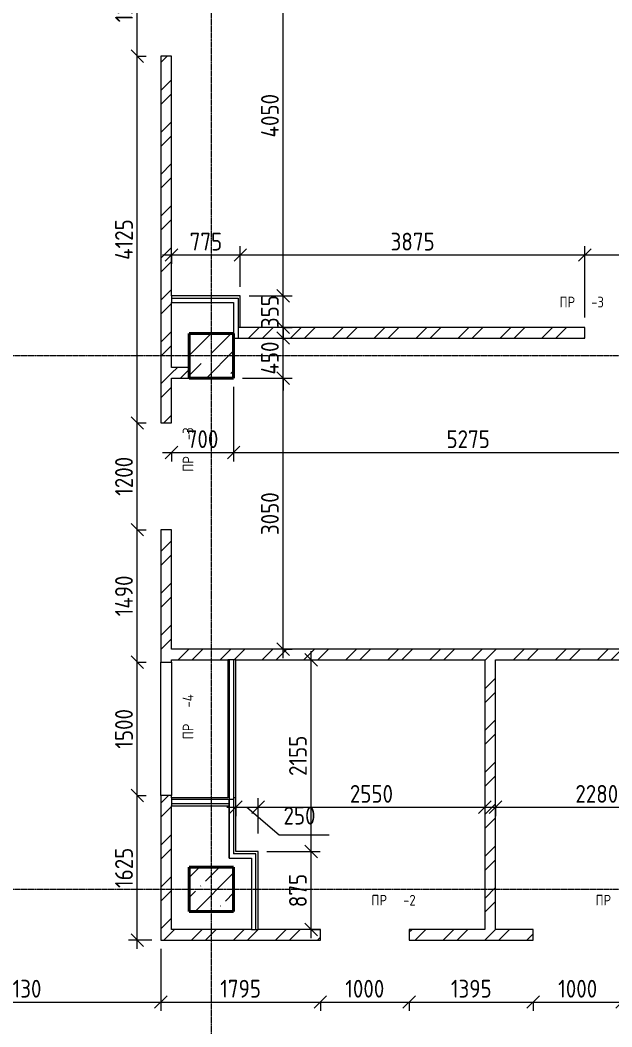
# Model space of a CAD drawing. Header units: millimetres. Extents: x -56773 to 323062, y -262288 to 76460.
# Drawn here: x -11352 to -4695, y 1859 to 13180 of the extents above; entities that cross this region are included whole.
import ezdxf

# ---------------------------------------------------------------- set-up
doc = ezdxf.new("R2010")
doc.units = ezdxf.units.MM
doc.linetypes.add('ADSK_Линия сетки', pattern=[25, 20, -2.5, 0, -2.5])
for name, color, linetype, lineweight in [('Марки', 7, 'Continuous', 20), ('Несущие колонны', 7, 'Continuous', 18), ('Оси', 7, 'Continuous', 9), ('Размеры', 7, 'Continuous', 9), ('Стены внутренние', 7, 'Continuous', 18), ('Стены штриховка', 7, 'Continuous', 9)]:
    doc.layers.add(name, color=color, linetype=linetype, lineweight=lineweight)
doc.styles.add('GOST Common_3', font='', dxfattribs={"width": 0.9, "height": 200})
doc.styles.add('GOST Common_9', font='', dxfattribs={"width": 0.9, "height": 120})
doc.styles.get('GOST Common_3').set_extended_font_data('GOST Common')
doc.styles.get('GOST Common_9').set_extended_font_data('GOST Common')
doc.dimstyles.new('ADSK_Основной_2_0', dxfattribs={"dimscale": 304.8, "dimtxt": 201.142999, "dimasz": 0.463911, "dimexe": 0.328084, "dimexo": 0.328084, "dimgap": 0.164042, "dimtad": 1, "dimdec": 3, "dimrnd": 0.001, "dimdsep": 46, "dimtxsty": 'GOST Common_3', "dimblk1": 'OBLIQUE', "dimblk2": 'OBLIQUE', "dimsah": 1, "dimcen": 0.09, "dimdle": 0.328084, "dimazin": 2, "dimtfac": 1, "dimtdec": 4, "dimtix": 1, "dimtmove": 0, "dimatfit": 3, "dimfxl": 1, "dimtvp": 1, "dimtolj": 1, "dimtzin": 0, "dimlwd": 20, "dimlwe": 20, "dimarcsym": 2})
doc.dimstyles.new('ADSK_Основной_2_0_1', dxfattribs={"dimscale": 304.8, "dimtxt": 201.142999, "dimasz": 0.463911, "dimexe": 0.328084, "dimexo": 0.328084, "dimgap": 0.164042, "dimtad": 1, "dimdec": 3, "dimrnd": 0.001, "dimdsep": 46, "dimtxsty": 'GOST Common_3', "dimblk1": 'OBLIQUE', "dimblk2": 'OBLIQUE', "dimsah": 1, "dimcen": 0.09, "dimdle": 0.328084, "dimazin": 2, "dimtfac": 1, "dimtdec": 4, "dimtix": 1, "dimtmove": 1, "dimatfit": 3, "dimfxl": 1, "dimtvp": 1, "dimtolj": 1, "dimtzin": 0, "dimlwd": 20, "dimlwe": 20, "dimarcsym": 2})
pattern_1 = [(45, (0, 0), (-235.7317, 235.7317), []), (45, (157.15, 0), (-235.7317, 235.7317), [])]

# ---------------------------------------------------------------- blocks, each defined once
blk = doc.blocks.new('ADSK_КолоннаЖБ_Прямоугольная - 500x500 мм-V2-Кладочный план подвала')
at = {"layer": 'Несущие колонны', "lineweight": 9}
h = blk.add_hatch(dxfattribs=at)
h.set_pattern_fill('FP_8', color=256, style=0, pattern_type=2)
h.set_pattern_definition([(315, (-3404.97, -9200), (224.506, 224.506), []), (315, (-3404.97, -9424.5), (224.506, 224.506), [396.875, -79.375, 3.353, -76.022])])
h.paths.add_polyline_path([(-250, -250), (250, -250), (250, 250), (-250, 250)])
at = {"layer": 'Несущие колонны', "lineweight": 40}
for p, q in [((-250, -250), (-250, 250)), ((-250, 250), (250, 250)), ((250, 250), (-250, 250)), ((-250, 250), (-250, -250)), ((250, 250), (250, -250)), ((250, -250), (250, 250)), ((250, -250), (-250, -250)), ((-250, -250), (250, -250))]:
    blk.add_line(p, q, dxfattribs=at)
blk = doc.blocks.new('ADSK_КолоннаЖБ_Прямоугольная - 500x500 мм-1807509-Кладочный план подвала')
at = {"layer": 'Несущие колонны', "lineweight": 40}
for p, q in [((-250, 250), (250, 250)), ((-250, -250), (-250, 250)), ((250, 250), (250, -250)), ((250, -250), (-250, -250))]:
    blk.add_line(p, q, dxfattribs=at)
blk = doc.blocks.new('_Oblique')
at = {"color": 0, "linetype": 'ByBlock', "lineweight": -2}
blk.add_line((-0.5, -0.5), (0.5, 0.5), dxfattribs=at)
blk = doc.blocks.new('DIMBLOCK151-Кладочный план подвала')
at = {"layer": 'Defpoints', "color": 0, "transparency": 16777216}
for p in [(-12900, 2930), (-9770, 2835), (-9770, 2138)]:
    blk.add_point(p, dxfattribs=at)
at = {"layer": 'Размеры', "color": 0, "lineweight": 20, "transparency": 16777216}
for p, q in [((-12900, 2830), (-12900, 2038)), ((-9770, 2735), (-9770, 2038)), ((-13000, 2138), (-9670, 2138))]:
    blk.add_line(p, q, dxfattribs=at)
at = {"layer": 'Размеры', "color": 0, "lineweight": 20, "transparency": 16777216, "xscale": 141.4, "yscale": 141.4, "zscale": 141.4, "rotation": 180}
blk.add_blockref('_Oblique', (-12900, 2138), dxfattribs=at)
at = {"layer": 'Размеры', "color": 0, "lineweight": 20, "transparency": 16777216, "xscale": 141.4, "yscale": 141.4, "zscale": 141.4}
blk.add_blockref('_Oblique', (-9770, 2138), dxfattribs=at)
at = {"layer": 'Размеры', "color": 0, "lineweight": 9, "transparency": 16777216, "insert": (-11335, 2288), "char_height": 200, "width": 560.47, "attachment_point": 5, "style": 'GOST Common_3'}
blk.add_mtext('\\A1;3130', dxfattribs=at)
blk = doc.blocks.new('DIMBLOCK152-Кладочный план подвала')
at = {"layer": 'Defpoints', "color": 0, "transparency": 16777216}
for p in [(-9770, 2835), (-7975, 2238), (-7975, 2138)]:
    blk.add_point(p, dxfattribs=at)
at = {"layer": 'Размеры', "color": 0, "lineweight": 20, "transparency": 16777216}
for p, q in [((-9770, 2735), (-9770, 2038)), ((-9870, 2138), (-7875, 2138)), ((-7975, 2138), (-7975, 2038))]:
    blk.add_line(p, q, dxfattribs=at)
at = {"layer": 'Размеры', "color": 0, "lineweight": 20, "transparency": 16777216, "xscale": 141.4, "yscale": 141.4, "zscale": 141.4, "rotation": 180}
blk.add_blockref('_Oblique', (-9770, 2138), dxfattribs=at)
at = {"layer": 'Размеры', "color": 0, "lineweight": 20, "transparency": 16777216, "xscale": 141.4, "yscale": 141.4, "zscale": 141.4}
blk.add_blockref('_Oblique', (-7975, 2138), dxfattribs=at)
at = {"layer": 'Размеры', "color": 0, "lineweight": 9, "transparency": 16777216, "insert": (-8872, 2288), "char_height": 200, "width": 560.47, "attachment_point": 5, "style": 'GOST Common_3'}
blk.add_mtext('\\A1;1795', dxfattribs=at)
blk = doc.blocks.new('DIMBLOCK153-Кладочный план подвала')
at = {"layer": 'Defpoints', "color": 0, "transparency": 16777216}
for p in [(-7975, 2238), (-6975, 2238), (-6975, 2138)]:
    blk.add_point(p, dxfattribs=at)
at = {"layer": 'Размеры', "color": 0, "lineweight": 20, "transparency": 16777216}
for p, q in [((-8075, 2138), (-6875, 2138)), ((-7975, 2138), (-7975, 2038)), ((-6975, 2138), (-6975, 2038))]:
    blk.add_line(p, q, dxfattribs=at)
at = {"layer": 'Размеры', "color": 0, "lineweight": 20, "transparency": 16777216, "xscale": 141.4, "yscale": 141.4, "zscale": 141.4, "rotation": 180}
blk.add_blockref('_Oblique', (-7975, 2138), dxfattribs=at)
at = {"layer": 'Размеры', "color": 0, "lineweight": 20, "transparency": 16777216, "xscale": 141.4, "yscale": 141.4, "zscale": 141.4}
blk.add_blockref('_Oblique', (-6975, 2138), dxfattribs=at)
at = {"layer": 'Размеры', "color": 0, "lineweight": 9, "transparency": 16777216, "insert": (-7475, 2288), "char_height": 200, "width": 560.47, "attachment_point": 5, "style": 'GOST Common_3'}
blk.add_mtext('\\A1;1000', dxfattribs=at)
blk = doc.blocks.new('DIMBLOCK154-Кладочный план подвала')
at = {"layer": 'Defpoints', "color": 0, "transparency": 16777216}
for p in [(-6975, 2238), (-5580, 2238), (-5580, 2138)]:
    blk.add_point(p, dxfattribs=at)
at = {"layer": 'Размеры', "color": 0, "lineweight": 20, "transparency": 16777216}
for p, q in [((-7075, 2138), (-5480, 2138)), ((-6975, 2138), (-6975, 2038)), ((-5580, 2138), (-5580, 2038))]:
    blk.add_line(p, q, dxfattribs=at)
at = {"layer": 'Размеры', "color": 0, "lineweight": 20, "transparency": 16777216, "xscale": 141.4, "yscale": 141.4, "zscale": 141.4, "rotation": 180}
blk.add_blockref('_Oblique', (-6975, 2138), dxfattribs=at)
at = {"layer": 'Размеры', "color": 0, "lineweight": 20, "transparency": 16777216, "xscale": 141.4, "yscale": 141.4, "zscale": 141.4}
blk.add_blockref('_Oblique', (-5580, 2138), dxfattribs=at)
at = {"layer": 'Размеры', "color": 0, "lineweight": 9, "transparency": 16777216, "insert": (-6277, 2288), "char_height": 200, "width": 560.47, "attachment_point": 5, "style": 'GOST Common_3'}
blk.add_mtext('\\A1;1395', dxfattribs=at)
blk = doc.blocks.new('DIMBLOCK155-Кладочный план подвала')
at = {"layer": 'Defpoints', "color": 0, "transparency": 16777216}
for p in [(-5580, 2238), (-4580, 2238), (-4580, 2138)]:
    blk.add_point(p, dxfattribs=at)
at = {"layer": 'Размеры', "color": 0, "lineweight": 20, "transparency": 16777216}
for p, q in [((-5680, 2138), (-4480, 2138)), ((-5580, 2138), (-5580, 2038)), ((-4580, 2138), (-4580, 2038))]:
    blk.add_line(p, q, dxfattribs=at)
at = {"layer": 'Размеры', "color": 0, "lineweight": 20, "transparency": 16777216, "xscale": 141.4, "yscale": 141.4, "zscale": 141.4, "rotation": 180}
blk.add_blockref('_Oblique', (-5580, 2138), dxfattribs=at)
at = {"layer": 'Размеры', "color": 0, "lineweight": 20, "transparency": 16777216, "xscale": 141.4, "yscale": 141.4, "zscale": 141.4}
blk.add_blockref('_Oblique', (-4580, 2138), dxfattribs=at)
at = {"layer": 'Размеры', "color": 0, "lineweight": 9, "transparency": 16777216, "insert": (-5080, 2288), "char_height": 200, "width": 560.47, "attachment_point": 5, "style": 'GOST Common_3'}
blk.add_mtext('\\A1;1000', dxfattribs=at)
blk = doc.blocks.new('DIMBLOCK209-Кладочный план подвала')
at = {"layer": 'Defpoints', "color": 0, "transparency": 16777216}
for p in [(-10134, 4460), (-10034, 4460), (-9770, 2835)]:
    blk.add_point(p, dxfattribs=at)
at = {"layer": 'Размеры', "color": 0, "lineweight": 20, "transparency": 16777216}
for p, q in [((-10034, 2735), (-10034, 4560)), ((-10034, 4460), (-9934, 4460)), ((-9870, 2835), (-10134, 2835))]:
    blk.add_line(p, q, dxfattribs=at)
at = {"layer": 'Размеры', "color": 0, "lineweight": 20, "transparency": 16777216, "xscale": 141.4, "yscale": 141.4, "zscale": 141.4}
for p, rotation in [((-10034, 4460), 90), ((-10034, 2835), 270)]:
    blk.add_blockref('_Oblique', p, dxfattribs=dict(at, rotation=rotation))
at = {"layer": 'Размеры', "color": 0, "lineweight": 9, "transparency": 16777216, "insert": (-10184, 3647), "char_height": 200, "width": 560.47, "attachment_point": 5, "rotation": 90, "style": 'GOST Common_3'}
blk.add_mtext('\\A1;1625', dxfattribs=at)
blk = doc.blocks.new('DIMBLOCK210-Кладочный план подвала')
at = {"layer": 'Defpoints', "color": 0, "transparency": 16777216}
for p in [(-10134, 5960), (-10034, 5960), (-10134, 4460)]:
    blk.add_point(p, dxfattribs=at)
at = {"layer": 'Размеры', "color": 0, "lineweight": 20, "transparency": 16777216}
for p, q in [((-10034, 4360), (-10034, 6060)), ((-10034, 5960), (-9934, 5960)), ((-10034, 4460), (-9934, 4460))]:
    blk.add_line(p, q, dxfattribs=at)
at = {"layer": 'Размеры', "color": 0, "lineweight": 20, "transparency": 16777216, "xscale": 141.4, "yscale": 141.4, "zscale": 141.4}
for p, rotation in [((-10034, 5960), 90), ((-10034, 4460), 270)]:
    blk.add_blockref('_Oblique', p, dxfattribs=dict(at, rotation=rotation))
at = {"layer": 'Размеры', "color": 0, "lineweight": 9, "transparency": 16777216, "insert": (-10184, 5210), "char_height": 200, "width": 560.47, "attachment_point": 5, "rotation": 90, "style": 'GOST Common_3'}
blk.add_mtext('\\A1;1500', dxfattribs=at)
blk = doc.blocks.new('DIMBLOCK211-Кладочный план подвала')
at = {"layer": 'Defpoints', "color": 0, "transparency": 16777216}
for p in [(-10134, 7450), (-10034, 7450), (-10134, 5960)]:
    blk.add_point(p, dxfattribs=at)
at = {"layer": 'Размеры', "color": 0, "lineweight": 20, "transparency": 16777216}
for p, q in [((-10034, 5860), (-10034, 7550)), ((-10034, 7450), (-9934, 7450)), ((-10034, 5960), (-9934, 5960))]:
    blk.add_line(p, q, dxfattribs=at)
at = {"layer": 'Размеры', "color": 0, "lineweight": 20, "transparency": 16777216, "xscale": 141.4, "yscale": 141.4, "zscale": 141.4}
for p, rotation in [((-10034, 7450), 90), ((-10034, 5960), 270)]:
    blk.add_blockref('_Oblique', p, dxfattribs=dict(at, rotation=rotation))
at = {"layer": 'Размеры', "color": 0, "lineweight": 9, "transparency": 16777216, "insert": (-10184, 6705), "char_height": 200, "width": 580.93, "attachment_point": 5, "rotation": 90, "style": 'GOST Common_3'}
blk.add_mtext('\\A1;1490', dxfattribs=at)
blk = doc.blocks.new('DIMBLOCK212-Кладочный план подвала')
at = {"layer": 'Defpoints', "color": 0, "transparency": 16777216}
for p in [(-10134, 8650), (-10034, 8650), (-10134, 7450)]:
    blk.add_point(p, dxfattribs=at)
at = {"layer": 'Размеры', "color": 0, "lineweight": 20, "transparency": 16777216}
for p, q in [((-10034, 7350), (-10034, 8750)), ((-10034, 8650), (-9934, 8650)), ((-10034, 7450), (-9934, 7450))]:
    blk.add_line(p, q, dxfattribs=at)
at = {"layer": 'Размеры', "color": 0, "lineweight": 20, "transparency": 16777216, "xscale": 141.4, "yscale": 141.4, "zscale": 141.4}
for p, rotation in [((-10034, 8650), 90), ((-10034, 7450), 270)]:
    blk.add_blockref('_Oblique', p, dxfattribs=dict(at, rotation=rotation))
at = {"layer": 'Размеры', "color": 0, "lineweight": 9, "transparency": 16777216, "insert": (-10184, 8050), "char_height": 200, "width": 560.47, "attachment_point": 5, "rotation": 90, "style": 'GOST Common_3'}
blk.add_mtext('\\A1;1200', dxfattribs=at)
blk = doc.blocks.new('DIMBLOCK213-Кладочный план подвала')
at = {"layer": 'Defpoints', "color": 0, "transparency": 16777216}
for p in [(-10134, 12775), (-10034, 12775), (-10134, 8650)]:
    blk.add_point(p, dxfattribs=at)
at = {"layer": 'Размеры', "color": 0, "lineweight": 20, "transparency": 16777216}
for p, q in [((-10034, 8550), (-10034, 12875)), ((-10034, 12775), (-9934, 12775)), ((-10034, 8650), (-9934, 8650))]:
    blk.add_line(p, q, dxfattribs=at)
at = {"layer": 'Размеры', "color": 0, "lineweight": 20, "transparency": 16777216, "xscale": 141.4, "yscale": 141.4, "zscale": 141.4}
for p, rotation in [((-10034, 12775), 90), ((-10034, 8650), 270)]:
    blk.add_blockref('_Oblique', p, dxfattribs=dict(at, rotation=rotation))
at = {"layer": 'Размеры', "color": 0, "lineweight": 9, "transparency": 16777216, "insert": (-10184, 10712), "char_height": 200, "width": 580.93, "attachment_point": 5, "rotation": 90, "style": 'GOST Common_3'}
blk.add_mtext('\\A1;4125', dxfattribs=at)
blk = doc.blocks.new('DIMBLOCK214-Кладочный план подвала')
at = {"layer": 'Defpoints', "color": 0, "transparency": 16777216}
for p in [(-10134, 13975), (-10034, 13975), (-10134, 12775)]:
    blk.add_point(p, dxfattribs=at)
at = {"layer": 'Размеры', "color": 0, "lineweight": 20, "transparency": 16777216}
for p, q in [((-10034, 12675), (-10034, 14075)), ((-10034, 13975), (-9934, 13975)), ((-10034, 12775), (-9934, 12775))]:
    blk.add_line(p, q, dxfattribs=at)
at = {"layer": 'Размеры', "color": 0, "lineweight": 20, "transparency": 16777216, "xscale": 141.4, "yscale": 141.4, "zscale": 141.4}
for p, rotation in [((-10034, 13975), 90), ((-10034, 12775), 270)]:
    blk.add_blockref('_Oblique', p, dxfattribs=dict(at, rotation=rotation))
at = {"layer": 'Размеры', "color": 0, "lineweight": 9, "transparency": 16777216, "insert": (-10184, 13375), "char_height": 200, "width": 560.47, "attachment_point": 5, "rotation": 90, "style": 'GOST Common_3'}
blk.add_mtext('\\A1;1200', dxfattribs=at)
blk = doc.blocks.new('DIMBLOCK218-Кладочный план подвала')
at = {"layer": 'Defpoints', "color": 0, "transparency": 16777216}
for p in [(-8875, 10080), (-8392, 10080), (-8492, 9725)]:
    blk.add_point(p, dxfattribs=at)
at = {"layer": 'Размеры', "color": 0, "lineweight": 20, "transparency": 16777216}
for p, q in [((-8392, 10080), (-8392, 10221)), ((-8775, 10080), (-8292, 10080)), ((-8392, 9725), (-8392, 10080)), ((-8392, 9725), (-8292, 9725)), ((-8392, 9725), (-8392, 9584))]:
    blk.add_line(p, q, dxfattribs=at)
at = {"layer": 'Размеры', "color": 0, "lineweight": 20, "transparency": 16777216, "xscale": 141.4, "yscale": 141.4, "zscale": 141.4}
for p, rotation in [((-8392, 10080), 270), ((-8392, 9725), 90)]:
    blk.add_blockref('_Oblique', p, dxfattribs=dict(at, rotation=rotation))
at = {"layer": 'Размеры', "color": 0, "lineweight": 9, "transparency": 16777216, "insert": (-8542, 9902), "char_height": 200, "width": 454.11, "attachment_point": 5, "rotation": 90, "style": 'GOST Common_3'}
blk.add_mtext('\\A1;355', dxfattribs=at)
blk = doc.blocks.new('DIMBLOCK219-Кладочный план подвала')
at = {"layer": 'Defpoints', "color": 0, "transparency": 16777216}
for p in [(-8615, 14130), (-8392, 14130), (-8875, 10080)]:
    blk.add_point(p, dxfattribs=at)
at = {"layer": 'Размеры', "color": 0, "lineweight": 20, "transparency": 16777216}
for p, q in [((-8392, 9980), (-8392, 14230)), ((-8515, 14130), (-8292, 14130)), ((-8775, 10080), (-8292, 10080))]:
    blk.add_line(p, q, dxfattribs=at)
at = {"layer": 'Размеры', "color": 0, "lineweight": 20, "transparency": 16777216, "xscale": 141.4, "yscale": 141.4, "zscale": 141.4}
for p, rotation in [((-8392, 14130), 90), ((-8392, 10080), 270)]:
    blk.add_blockref('_Oblique', p, dxfattribs=dict(at, rotation=rotation))
at = {"layer": 'Размеры', "color": 0, "lineweight": 9, "transparency": 16777216, "insert": (-8542, 12105), "char_height": 200, "width": 625.93, "attachment_point": 5, "rotation": 90, "style": 'GOST Common_3'}
blk.add_mtext('\\A1;4050', dxfattribs=at)
blk = doc.blocks.new('DIMBLOCK222-Кладочный план подвала')
at = {"layer": 'Defpoints', "color": 0, "transparency": 16777216}
for p in [(-9650, 10639), (-8875, 10539), (-8875, 10080)]:
    blk.add_point(p, dxfattribs=at)
at = {"layer": 'Размеры', "color": 0, "lineweight": 20, "transparency": 16777216}
for p, q in [((-9750, 10539), (-8775, 10539)), ((-9650, 10539), (-9650, 10439)), ((-8875, 10180), (-8875, 10639))]:
    blk.add_line(p, q, dxfattribs=at)
at = {"layer": 'Размеры', "color": 0, "lineweight": 20, "transparency": 16777216, "xscale": 141.4, "yscale": 141.4, "zscale": 141.4, "rotation": 180}
blk.add_blockref('_Oblique', (-9650, 10539), dxfattribs=at)
at = {"layer": 'Размеры', "color": 0, "lineweight": 20, "transparency": 16777216, "xscale": 141.4, "yscale": 141.4, "zscale": 141.4}
blk.add_blockref('_Oblique', (-8875, 10539), dxfattribs=at)
at = {"layer": 'Размеры', "color": 0, "lineweight": 9, "transparency": 16777216, "insert": (-9262, 10689), "char_height": 200, "width": 454.11, "attachment_point": 5, "style": 'GOST Common_3'}
blk.add_mtext('\\A1;775', dxfattribs=at)
blk = doc.blocks.new('DIMBLOCK223-Кладочный план подвала')
at = {"layer": 'Defpoints', "color": 0, "transparency": 16777216}
for p in [(-5000, 10539), (-8875, 10080), (-5000, 9735)]:
    blk.add_point(p, dxfattribs=at)
at = {"layer": 'Размеры', "color": 0, "lineweight": 20, "transparency": 16777216}
for p, q in [((-8975, 10539), (-4900, 10539)), ((-8875, 10180), (-8875, 10639)), ((-5000, 9835), (-5000, 10639))]:
    blk.add_line(p, q, dxfattribs=at)
at = {"layer": 'Размеры', "color": 0, "lineweight": 20, "transparency": 16777216, "xscale": 141.4, "yscale": 141.4, "zscale": 141.4, "rotation": 180}
blk.add_blockref('_Oblique', (-8875, 10539), dxfattribs=at)
at = {"layer": 'Размеры', "color": 0, "lineweight": 20, "transparency": 16777216, "xscale": 141.4, "yscale": 141.4, "zscale": 141.4}
blk.add_blockref('_Oblique', (-5000, 10539), dxfattribs=at)
at = {"layer": 'Размеры', "color": 0, "lineweight": 9, "transparency": 16777216, "insert": (-6937, 10689), "char_height": 200, "width": 605.47, "attachment_point": 5, "style": 'GOST Common_3'}
blk.add_mtext('\\A1;3875', dxfattribs=at)
blk = doc.blocks.new('DIMBLOCK224-Кладочный план подвала')
at = {"layer": 'Defpoints', "color": 0, "transparency": 16777216}
for p in [(-3800, 10539), (-5000, 9735), (-3800, 9735)]:
    blk.add_point(p, dxfattribs=at)
at = {"layer": 'Размеры', "color": 0, "lineweight": 20, "transparency": 16777216}
for p, q in [((-5100, 10539), (-3700, 10539)), ((-5000, 9835), (-5000, 10639)), ((-3800, 9835), (-3800, 10639))]:
    blk.add_line(p, q, dxfattribs=at)
at = {"layer": 'Размеры', "color": 0, "lineweight": 20, "transparency": 16777216, "xscale": 141.4, "yscale": 141.4, "zscale": 141.4, "rotation": 180}
blk.add_blockref('_Oblique', (-5000, 10539), dxfattribs=at)
at = {"layer": 'Размеры', "color": 0, "lineweight": 20, "transparency": 16777216, "xscale": 141.4, "yscale": 141.4, "zscale": 141.4}
blk.add_blockref('_Oblique', (-3800, 10539), dxfattribs=at)
at = {"layer": 'Размеры', "color": 0, "lineweight": 9, "transparency": 16777216, "insert": (-4400, 10689), "char_height": 200, "width": 560.47, "attachment_point": 5, "style": 'GOST Common_3'}
blk.add_mtext('\\A1;1200', dxfattribs=at)
blk = doc.blocks.new('DIMBLOCK227-Кладочный план подвала')
at = {"layer": 'Defpoints', "color": 0, "transparency": 16777216}
for p in [(-8950, 9155), (-8392, 9155), (-8492, 6105)]:
    blk.add_point(p, dxfattribs=at)
at = {"layer": 'Размеры', "color": 0, "lineweight": 20, "transparency": 16777216}
for p, q in [((-8392, 6005), (-8392, 9255)), ((-8850, 9155), (-8292, 9155)), ((-8392, 6105), (-8292, 6105))]:
    blk.add_line(p, q, dxfattribs=at)
at = {"layer": 'Размеры', "color": 0, "lineweight": 20, "transparency": 16777216, "xscale": 141.4, "yscale": 141.4, "zscale": 141.4}
for p, rotation in [((-8392, 9155), 90), ((-8392, 6105), 270)]:
    blk.add_blockref('_Oblique', p, dxfattribs=dict(at, rotation=rotation))
at = {"layer": 'Размеры', "color": 0, "lineweight": 9, "transparency": 16777216, "insert": (-8542, 7630), "char_height": 200, "width": 605.47, "attachment_point": 5, "rotation": 90, "style": 'GOST Common_3'}
blk.add_mtext('\\A1;3050', dxfattribs=at)
blk = doc.blocks.new('DIMBLOCK228-Кладочный план подвала')
at = {"layer": 'Defpoints', "color": 0, "transparency": 16777216}
for p in [(-8492, 9605), (-8392, 9605), (-8950, 9155)]:
    blk.add_point(p, dxfattribs=at)
at = {"layer": 'Размеры', "color": 0, "lineweight": 20, "transparency": 16777216}
for p, q in [((-8392, 9605), (-8392, 9746)), ((-8392, 9605), (-8292, 9605)), ((-8392, 9155), (-8392, 9605)), ((-8850, 9155), (-8292, 9155)), ((-8392, 9155), (-8392, 9014))]:
    blk.add_line(p, q, dxfattribs=at)
at = {"layer": 'Размеры', "color": 0, "lineweight": 20, "transparency": 16777216, "xscale": 141.4, "yscale": 141.4, "zscale": 141.4}
for p, rotation in [((-8392, 9605), 270), ((-8392, 9155), 90)]:
    blk.add_blockref('_Oblique', p, dxfattribs=dict(at, rotation=rotation))
at = {"layer": 'Размеры', "color": 0, "lineweight": 9, "transparency": 16777216, "insert": (-8542, 9380), "char_height": 200, "width": 474.56, "attachment_point": 5, "rotation": 90, "style": 'GOST Common_3'}
blk.add_mtext('\\A1;450', dxfattribs=at)
blk = doc.blocks.new('DIMBLOCK229-Кладочный план подвала')
at = {"layer": 'Defpoints', "color": 0, "transparency": 16777216}
for p in [(-8950, 9155), (-9650, 8418), (-8950, 8318)]:
    blk.add_point(p, dxfattribs=at)
at = {"layer": 'Размеры', "color": 0, "lineweight": 20, "transparency": 16777216}
for p, q in [((-8950, 9055), (-8950, 8218)), ((-9750, 8318), (-8850, 8318)), ((-9650, 8318), (-9650, 8218))]:
    blk.add_line(p, q, dxfattribs=at)
at = {"layer": 'Размеры', "color": 0, "lineweight": 20, "transparency": 16777216, "xscale": 141.4, "yscale": 141.4, "zscale": 141.4, "rotation": 180}
blk.add_blockref('_Oblique', (-9650, 8318), dxfattribs=at)
at = {"layer": 'Размеры', "color": 0, "lineweight": 20, "transparency": 16777216, "xscale": 141.4, "yscale": 141.4, "zscale": 141.4}
blk.add_blockref('_Oblique', (-8950, 8318), dxfattribs=at)
at = {"layer": 'Размеры', "color": 0, "lineweight": 9, "transparency": 16777216, "insert": (-9300, 8468), "char_height": 200, "width": 454.11, "attachment_point": 5, "style": 'GOST Common_3'}
blk.add_mtext('\\A1;700', dxfattribs=at)
blk = doc.blocks.new('DIMBLOCK230-Кладочный план подвала')
at = {"layer": 'Defpoints', "color": 0, "transparency": 16777216}
for p in [(-8950, 9155), (-3675, 8730), (-3675, 8318)]:
    blk.add_point(p, dxfattribs=at)
at = {"layer": 'Размеры', "color": 0, "lineweight": 20, "transparency": 16777216}
for p, q in [((-8950, 9055), (-8950, 8218)), ((-3675, 8630), (-3675, 8218)), ((-9050, 8318), (-3575, 8318))]:
    blk.add_line(p, q, dxfattribs=at)
at = {"layer": 'Размеры', "color": 0, "lineweight": 20, "transparency": 16777216, "xscale": 141.4, "yscale": 141.4, "zscale": 141.4, "rotation": 180}
blk.add_blockref('_Oblique', (-8950, 8318), dxfattribs=at)
at = {"layer": 'Размеры', "color": 0, "lineweight": 20, "transparency": 16777216, "xscale": 141.4, "yscale": 141.4, "zscale": 141.4}
blk.add_blockref('_Oblique', (-3675, 8318), dxfattribs=at)
at = {"layer": 'Размеры', "color": 0, "lineweight": 9, "transparency": 16777216, "insert": (-6312, 8468), "char_height": 200, "width": 605.47, "attachment_point": 5, "style": 'GOST Common_3'}
blk.add_mtext('\\A1;5275', dxfattribs=at)
blk = doc.blocks.new('DIMBLOCK235-Кладочный план подвала')
at = {"layer": 'Defpoints', "color": 0, "transparency": 16777216}
for p in [(-8675, 3830), (-8077, 3830), (-8177, 2955)]:
    blk.add_point(p, dxfattribs=at)
at = {"layer": 'Размеры', "color": 0, "lineweight": 20, "transparency": 16777216}
for p, q in [((-8077, 2855), (-8077, 3930)), ((-8575, 3830), (-7977, 3830)), ((-8077, 2955), (-7977, 2955))]:
    blk.add_line(p, q, dxfattribs=at)
at = {"layer": 'Размеры', "color": 0, "lineweight": 20, "transparency": 16777216, "xscale": 141.4, "yscale": 141.4, "zscale": 141.4}
for p, rotation in [((-8077, 3830), 90), ((-8077, 2955), 270)]:
    blk.add_blockref('_Oblique', p, dxfattribs=dict(at, rotation=rotation))
at = {"layer": 'Размеры', "color": 0, "lineweight": 9, "transparency": 16777216, "insert": (-8227, 3392), "char_height": 200, "width": 454.11, "attachment_point": 5, "rotation": 90, "style": 'GOST Common_3'}
blk.add_mtext('\\A1;875', dxfattribs=at)
blk = doc.blocks.new('DIMBLOCK236-Кладочный план подвала')
at = {"layer": 'Defpoints', "color": 0, "transparency": 16777216}
for p in [(-8177, 5985), (-8077, 5985), (-8675, 3830)]:
    blk.add_point(p, dxfattribs=at)
at = {"layer": 'Размеры', "color": 0, "lineweight": 20, "transparency": 16777216}
for p, q in [((-8077, 3730), (-8077, 6085)), ((-8077, 5985), (-7977, 5985)), ((-8575, 3830), (-7977, 3830))]:
    blk.add_line(p, q, dxfattribs=at)
at = {"layer": 'Размеры', "color": 0, "lineweight": 20, "transparency": 16777216, "xscale": 141.4, "yscale": 141.4, "zscale": 141.4}
for p, rotation in [((-8077, 5985), 90), ((-8077, 3830), 270)]:
    blk.add_blockref('_Oblique', p, dxfattribs=dict(at, rotation=rotation))
at = {"layer": 'Размеры', "color": 0, "lineweight": 9, "transparency": 16777216, "insert": (-8227, 4907), "char_height": 200, "width": 560.47, "attachment_point": 5, "rotation": 90, "style": 'GOST Common_3'}
blk.add_mtext('\\A1;2155', dxfattribs=at)
blk = doc.blocks.new('DIMBLOCK239-Кладочный план подвала')
at = {"layer": 'Defpoints', "color": 0, "transparency": 16777216}
for p in [(-6005, 4429), (-3725, 4329), (-3725, 3830)]:
    blk.add_point(p, dxfattribs=at)
at = {"layer": 'Размеры', "color": 0, "lineweight": 20, "transparency": 16777216}
for p, q in [((-3725, 3930), (-3725, 4429)), ((-6105, 4329), (-3625, 4329)), ((-6005, 4329), (-6005, 4229))]:
    blk.add_line(p, q, dxfattribs=at)
at = {"layer": 'Размеры', "color": 0, "lineweight": 20, "transparency": 16777216, "xscale": 141.4, "yscale": 141.4, "zscale": 141.4, "rotation": 180}
blk.add_blockref('_Oblique', (-6005, 4329), dxfattribs=at)
at = {"layer": 'Размеры', "color": 0, "lineweight": 20, "transparency": 16777216, "xscale": 141.4, "yscale": 141.4, "zscale": 141.4}
blk.add_blockref('_Oblique', (-3725, 4329), dxfattribs=at)
at = {"layer": 'Размеры', "color": 0, "lineweight": 9, "transparency": 16777216, "insert": (-4865, 4479), "char_height": 200, "width": 605.47, "attachment_point": 5, "style": 'GOST Common_3'}
blk.add_mtext('\\A1;2280', dxfattribs=at)
blk = doc.blocks.new('DIMBLOCK242-Кладочный план подвала')
at = {"layer": 'Defpoints', "color": 0, "transparency": 16777216}
for p in [(-8925, 4435), (-8675, 4329), (-8675, 3932)]:
    blk.add_point(p, dxfattribs=at)
at = {"layer": 'Размеры', "color": 0, "lineweight": 20, "transparency": 16777216}
for p, q in [((-8675, 4032), (-8675, 4429)), ((-9025, 4329), (-8575, 4329)), ((-8925, 4335), (-8925, 4229)), ((-8800, 4329), (-8439, 4018)), ((-8439, 4018), (-7876, 4018))]:
    blk.add_line(p, q, dxfattribs=at)
at = {"layer": 'Размеры', "color": 0, "lineweight": 20, "transparency": 16777216, "xscale": 141.4, "yscale": 141.4, "zscale": 141.4, "rotation": 180}
blk.add_blockref('_Oblique', (-8925, 4329), dxfattribs=at)
at = {"layer": 'Размеры', "color": 0, "lineweight": 20, "transparency": 16777216, "xscale": 141.4, "yscale": 141.4, "zscale": 141.4}
blk.add_blockref('_Oblique', (-8675, 4329), dxfattribs=at)
at = {"layer": 'Размеры', "color": 0, "lineweight": 9, "transparency": 16777216, "insert": (-8389, 4334), "char_height": 200, "width": 454.11, "attachment_point": 1, "line_spacing_factor": 1.022761, "style": 'GOST Common_3'}
blk.add_mtext('\\A1;250', dxfattribs=at)
blk = doc.blocks.new('DIMBLOCK243-Кладочный план подвала')
at = {"layer": 'Defpoints', "color": 0, "transparency": 16777216}
for p in [(-6125, 4429), (-6125, 4329), (-8675, 3932)]:
    blk.add_point(p, dxfattribs=at)
at = {"layer": 'Размеры', "color": 0, "lineweight": 20, "transparency": 16777216}
for p, q in [((-8675, 4032), (-8675, 4429)), ((-8775, 4329), (-6025, 4329)), ((-6125, 4329), (-6125, 4229))]:
    blk.add_line(p, q, dxfattribs=at)
at = {"layer": 'Размеры', "color": 0, "lineweight": 20, "transparency": 16777216, "xscale": 141.4, "yscale": 141.4, "zscale": 141.4, "rotation": 180}
blk.add_blockref('_Oblique', (-8675, 4329), dxfattribs=at)
at = {"layer": 'Размеры', "color": 0, "lineweight": 20, "transparency": 16777216, "xscale": 141.4, "yscale": 141.4, "zscale": 141.4}
blk.add_blockref('_Oblique', (-6125, 4329), dxfattribs=at)
at = {"layer": 'Размеры', "color": 0, "lineweight": 9, "transparency": 16777216, "insert": (-7400, 4479), "char_height": 200, "width": 605.47, "attachment_point": 5, "style": 'GOST Common_3'}
blk.add_mtext('\\A1;2550', dxfattribs=at)

msp = doc.modelspace()

# ---------------------------------------------------------------- hatches: boundary and pattern name
at = {"layer": 'Несущие колонны', "lineweight": 9}
h = msp.add_hatch(dxfattribs=at)
h.set_pattern_fill('FP_3', color=256, style=0, pattern_type=2)
h.set_pattern_definition([(45, (0, 0), (-224.5064, 224.5064), []), (45, (224.5, 0), (-224.5064, 224.5064), [396.875, -79.375, 3.353, -76.022])])
h.paths.add_polyline_path([(-8950, 9154.969), (-8950, 9654.969), (-9450, 9654.969), (-9450, 9154.969)])
at = {"layer": 'Стены внутренние', "lineweight": 9}
h = msp.add_hatch(dxfattribs=at)
h.set_pattern_fill('FP_2', color=256, style=0, pattern_type=2)
h.set_pattern_definition(pattern_1)
h.paths.add_polyline_path([(-9650, 2954.969), (-9650, 4459.969), (-9770, 4459.969), (-9770, 2954.969), (-9726.7944, 2954.969)])
h.paths.add_polyline_path([(-9650, 5959.969), (-9650, 7449.969), (-9770, 7449.969), (-9770, 5959.969)])
h.paths.add_polyline_path([(-9770, 8649.969), (-9650, 8649.969), (-9650, 12774.969), (-9770, 12774.969), (-9770, 10554.4271)])
h.paths.add_polyline_path([(-9770, 13974.969), (-9650, 13974.969), (-9650, 16104.969), (-9770, 16104.969), (-9770, 15315.6419)])
h.paths.add_polyline_path([(-9726.7944, 17154.969), (-9650, 17154.969), (-9650, 20554.969), (-9770, 20554.969), (-9770, 17154.969)])
h = msp.add_hatch(dxfattribs=at)
h.set_pattern_fill('FP_2', color=256, style=0, pattern_type=2)
h.set_pattern_definition(pattern_1)
h.paths.add_polyline_path([(-3675, 9604.969), (-3250, 9604.969), (-3250, 9724.969), (-3800, 9724.969), (-3800, 9604.969)])
h.paths.add_polyline_path([(-5000, 9604.969), (-5000, 9724.969), (-8900, 9724.969), (-8900, 9604.969), (-7008.8652, 9604.969)])
h = msp.add_hatch(dxfattribs=at)
h.set_pattern_fill('FP_2', color=256, style=0, pattern_type=2)
h.set_pattern_definition(pattern_1)
h.paths.add_polyline_path([(-9450, 9154.969), (-9450, 9274.969), (-9650, 9274.969), (-9650, 9154.969)])
h = msp.add_hatch(dxfattribs=at)
h.set_pattern_fill('FP_2', color=256, style=0, pattern_type=2)
h.set_pattern_definition(pattern_1)
h.paths.add_polyline_path([(-3000, 5984.969), (-3000, 6104.969), (-9650, 6104.969), (-9650, 5984.969), (-3100, 5984.969)])
h = msp.add_hatch(dxfattribs=at)
h.set_pattern_fill('FP_2', color=256, style=0, pattern_type=2)
h.set_pattern_definition(pattern_1)
h.paths.add_polyline_path([(-6005, 2954.969), (-6005, 5984.969), (-6125, 5984.969), (-6125, 2954.969)])
at = {"layer": 'Стены внутренние', "lineweight": 9, "true_color": 0x0080c0}
h = msp.add_hatch(dxfattribs=at)
h.set_pattern_fill('FP_5', color=142, style=0, pattern_type=2)
h.set_pattern_definition([(90, (0, 0), (-100, 6e-15), [])])
h.paths.add_polyline_path([(-8950, 3754.969), (-8950, 4419.969), (-9000, 4419.969), (-9000, 3754.969)])
at = {"layer": 'Стены внутренние', "lineweight": 9}
h = msp.add_hatch(dxfattribs=at)
h.set_pattern_fill('FP_2', color=256, style=0, pattern_type=2)
h.set_pattern_definition(pattern_1)
h.paths.add_polyline_path([(-380, 2834.969), (-380, 2954.969), (-4580, 2954.969), (-4580, 2834.969), (-1573.0067, 2834.969)])
h.paths.add_polyline_path([(-5580, 2834.969), (-5580, 2954.969), (-6975, 2954.969), (-6975, 2834.969)])
h.paths.add_polyline_path([(-7975, 2834.969), (-7975, 2954.969), (-9770, 2954.969), (-9770, 2834.969), (-9726.7944, 2834.969)])

# ---------------------------------------------------------------- linework, layer by layer
at = {"layer": 'Несущие колонны', "lineweight": 9}
for p, q in [((-8950, 9654.969), (-9450, 9654.969)), ((-9450, 9654.969), (-9450, 9154.969)), ((-8950, 9154.969), (-8950, 9654.969)), ((-9450, 9154.969), (-8950, 9154.969))]:
    msp.add_line(p, q, dxfattribs=at)
at = {"layer": 'Оси', "linetype": 'ADSK_Линия сетки', "lineweight": 5}
for p, q in [((-9200, -10973.8823), (-9200, 24500.9141)), ((62221.372, 9404.969), (-25240.0967, 9404.969)), ((62221.372, 3404.969), (-25240.0967, 3404.969))]:
    msp.add_line(p, q, dxfattribs=at)
at = {"layer": 'Стены внутренние', "lineweight": 5}
for p, q in [((-9650, 12774.969), (-9770, 12774.969)), ((-9770, 12774.969), (-9770, 8649.969)), ((-9650, 10079.969), (-9650, 12774.969)), ((-8875, 10079.969), (-9650, 10079.969)), ((-8875, 9724.969), (-8875, 10079.969)), ((-9650, 9274.969), (-9650, 10004.969)), ((-9650, 10004.969), (-8950, 10004.969)), ((-8950, 10004.969), (-8950, 9604.969)), ((-5000, 9724.969), (-8875, 9724.969)), ((-5000, 9604.969), (-5000, 9724.969)), ((-8950, 9604.969), (-5000, 9604.969)), ((-9450, 9274.969), (-9650, 9274.969)), ((-9450, 9154.969), (-9450, 9274.969)), ((-9650, 8649.969), (-9650, 9154.969)), ((-9650, 9154.969), (-9450, 9154.969)), ((-9770, 8649.969), (-9650, 8649.969)), ((-9650, 7449.969), (-9770, 7449.969)), ((-9770, 7449.969), (-9770, 5959.969)), ((-9650, 6104.969), (-9650, 7449.969)), ((-3175, 6104.969), (-9650, 6104.969)), ((-9770, 5959.969), (-9650, 5959.969)), ((-9770, 4459.969), (-9770, 5959.969)), ((-9650, 5959.969), (-9650, 5984.969)), ((-9650, 5984.969), (-9015, 5984.969)), ((-9650, 5959.969), (-9650, 4459.969)), ((-9015, 5984.969), (-9015, 4434.969)), ((-8925, 5984.969), (-6125, 5984.969)), ((-8925, 3829.969), (-8925, 5984.969)), ((-6125, 5984.969), (-6125, 2954.969)), ((-6005, 2954.969), (-6005, 5984.969)), ((-6005, 5984.969), (-3175, 5984.969)), ((-9650, 4459.969), (-9770, 4459.969)), ((-9770, 4459.969), (-9770, 2834.969)), ((-9650, 4434.969), (-9650, 4459.969)), ((-9015, 4434.969), (-9650, 4434.969)), ((-9650, 2954.969), (-9650, 4344.969)), ((-9650, 4344.969), (-9000, 4344.969)), ((-9000, 4344.969), (-9000, 3754.969)), ((-9000, 3754.969), (-8750, 3754.969)), ((-8675, 3829.969), (-8925, 3829.969)), ((-8750, 3754.969), (-8750, 2954.969)), ((-8675, 2954.969), (-8675, 3829.969)), ((-8750, 2954.969), (-9650, 2954.969)), ((-7975, 2954.969), (-8675, 2954.969)), ((-7975, 2834.969), (-7975, 2954.969)), ((-6125, 2954.969), (-6975, 2954.969)), ((-6975, 2954.969), (-6975, 2834.969)), ((-5580, 2954.969), (-6005, 2954.969)), ((-5580, 2834.969), (-5580, 2954.969)), ((-9770, 2834.969), (-7975, 2834.969)), ((-6975, 2834.969), (-5580, 2834.969))]:
    msp.add_line(p, q, dxfattribs=at)
at = {"layer": 'Стены штриховка', "lineweight": 9}
for p, q in [((-9650, 10079.969), (-9650, 10004.969)), ((-9650, 10054.969), (-8900, 10054.969)), ((-8900, 10054.969), (-8900, 9604.969)), ((-8875, 9724.969), (-8900, 9724.969)), ((-8925, 5984.969), (-9015, 5984.969)), ((-9000, 5984.969), (-9000, 4344.969)), ((-8950, 5984.969), (-8950, 3804.969)), ((-9650, 4434.969), (-9650, 4344.969)), ((-9650, 4419.969), (-8950, 4419.969)), ((-8925, 4434.969), (-8950, 4434.969)), ((-9650, 4369.969), (-9000, 4369.969)), ((-8700, 3804.969), (-8950, 3804.969)), ((-8700, 2954.969), (-8700, 3804.969)), ((-8750, 2954.969), (-8675, 2954.969))]:
    msp.add_line(p, q, dxfattribs=at)

# ---------------------------------------------------------------- block references
at = {"layer": 'Несущие колонны', "lineweight": 40, "rotation": 89.9999999999999}
msp.add_blockref('ADSK_КолоннаЖБ_Прямоугольная - 500x500 мм-1807509-Кладочный план подвала', (-9200, 9404.969), dxfattribs=at)
at = {"layer": 'Несущие колонны', "rotation": 89.9999999999999}
msp.add_blockref('ADSK_КолоннаЖБ_Прямоугольная - 500x500 мм-V2-Кладочный план подвала', (-9200, 3404.969), dxfattribs=at)

# ---------------------------------------------------------------- texts
at = {"layer": 'Марки', "lineweight": 9, "char_height": 120, "attachment_point": 1, "style": 'GOST Common_9'}
for s, insert, width in [('ПР', (-5284.9, 10069.8497), 432.91125), ('-3', (-4927.7125, 10069.8497), 389.620125), ('ПР', (-7400.4242, 3343.5105), 432.91125), ('-2', (-7043.2367, 3343.5105), 389.620125), ('ПР', (-4880, 3343.5105), 432.91125)]:
    msp.add_mtext(s, dxfattribs=dict(at, insert=insert, width=width))
at = {"layer": 'Марки', "lineweight": 9, "char_height": 120, "attachment_point": 1, "rotation": 90, "style": 'GOST Common_9'}
for s, insert, width in [('-3', (-9523.0866, 8457.8742), 389.620125), ('ПР', (-9523.0866, 8100.6867), 432.91125), ('-4', (-9523.0866, 5449.9284), 411.265687), ('ПР', (-9523.0866, 5092.7409), 432.91125)]:
    msp.add_mtext(s, dxfattribs=dict(at, insert=insert, width=width))

# ---------------------------------------------------------------- dimensions: what is measured, and where the dimension line sits
at = {"layer": 'Размеры', "lineweight": 9}
for base, p1, p2, override, picture, middle in [((-8392.3905, 14129.969), (-8875, 10079.969), (-8614.5569, 14129.969), {"dimpost": '<>', "dimfxl": 4058.365507}, 'DIMBLOCK219-Кладочный план подвала', (-8542.3905, 12104.969)), ((-10033.7055, 13974.969), (-10133.6904, 12774.969), (-10133.6904, 13974.969), {"dimpost": '<>', "dimfxl": 1200}, 'DIMBLOCK214-Кладочный план подвала', (-10183.7055, 13374.969)), ((-10033.7055, 12774.969), (-10133.6904, 8649.969), (-10133.6904, 12774.969), {"dimpost": '<>', "dimfxl": 4125}, 'DIMBLOCK213-Кладочный план подвала', (-10183.7055, 10712.469)), ((-8392.3905, 10079.969), (-8492.3754, 9724.969), (-8875, 10079.969), {"dimpost": '<>', "dimfxl": 521.944988}, 'DIMBLOCK218-Кладочный план подвала', (-8542.3905, 9902.469)), ((-8392.3905, 9604.969), (-8950, 9154.969), (-8492.3754, 9604.969), {"dimpost": '<>', "dimfxl": 641.810142}, 'DIMBLOCK228-Кладочный план подвала', (-8542.3905, 9379.969)), ((-8392.3905, 9154.969), (-8492.3754, 6104.969), (-8950, 9154.969), {"dimpost": '<>', "dimfxl": 3084.140116}, 'DIMBLOCK227-Кладочный план подвала', (-8542.3905, 7629.969)), ((-10033.7055, 8649.969), (-10133.6904, 7449.969), (-10133.6904, 8649.969), {"dimpost": '<>', "dimfxl": 1200}, 'DIMBLOCK212-Кладочный план подвала', (-10183.7055, 8049.969)), ((-10033.7055, 7449.969), (-10133.6904, 5959.969), (-10133.6904, 7449.969), {"dimpost": '<>', "dimfxl": 1490}, 'DIMBLOCK211-Кладочный план подвала', (-10183.7055, 6704.969)), ((-10033.7055, 5959.969), (-10133.6904, 4459.969), (-10133.6904, 5959.969), {"dimpost": '<>', "dimfxl": 1500}, 'DIMBLOCK210-Кладочный план подвала', (-10183.7055, 5209.969)), ((-8077.1015, 5984.969), (-8675, 3829.969), (-8177.0864, 5984.969), {"dimpost": '<>', "dimfxl": 2211.77372}, 'DIMBLOCK236-Кладочный план подвала', (-8227.1015, 4907.469)), ((-10033.7055, 4459.969), (-9770, 2834.969), (-10133.6904, 4459.969), {"dimpost": '<>', "dimfxl": 1665.201408}, 'DIMBLOCK209-Кладочный план подвала', (-10183.7055, 3647.469)), ((-8077.1015, 3829.969), (-8177.0864, 2954.969), (-8675, 3829.969), {"dimpost": '<>', "dimfxl": 1006.748723}, 'DIMBLOCK235-Кладочный план подвала', (-8227.1015, 3392.469))]:
    dim = msp.add_linear_dim(base=base, p1=p1, p2=p2, angle=90, dimstyle='ADSK_Основной_2_0', override=override, dxfattribs=at)
    dim.commit()
    dim.dimension.update_dxf_attribs({"geometry": picture, "text_midpoint": middle})
for base, p1, p2, override, picture, middle in [((-8875, 10539.3026), (-9650, 10639.2875), (-8875, 10079.969), {"dimpost": '<>', "dimfxl": 955.752146}, 'DIMBLOCK222-Кладочный план подвала', (-9262.5, 10689.3026)), ((-5000, 10539.3026), (-8875, 10079.969), (-5000, 9734.969), {"dimpost": '<>', "dimfxl": 3890.32775}, 'DIMBLOCK223-Кладочный план подвала', (-6937.5, 10689.3026)), ((-3800, 10539.3026), (-5000, 9734.969), (-3800, 9734.969), {"dimpost": '<>', "dimfxl": 1200}, 'DIMBLOCK224-Кладочный план подвала', (-4400, 10689.3026)), ((-8950, 8317.9875), (-9650, 8417.9724), (-8950, 9154.969), {"dimpost": '<>', "dimfxl": 1016.4467}, 'DIMBLOCK229-Кладочный план подвала', (-9300, 8467.9875)), ((-3675, 8317.9875), (-8950, 9154.969), (-3675, 8729.969), {"dimpost": '<>', "dimfxl": 5292.093159}, 'DIMBLOCK230-Кладочный план подвала', (-6312.5, 8467.9875)), ((-6125, 4328.893), (-8675, 3932.1029), (-6125, 4428.8779), {"dimpost": '<>', "dimfxl": 2597.93868}, 'DIMBLOCK243-Кладочный план подвала', (-7400, 4478.893)), ((-3725, 4328.893), (-6005, 4428.8779), (-3725, 3829.969), {"dimpost": '<>', "dimfxl": 2357.34848}, 'DIMBLOCK239-Кладочный план подвала', (-4865, 4478.893)), ((-9770, 2137.8165), (-12900, 2929.969), (-9770, 2834.969), {"dimpost": '<>', "dimfxl": 3131.441361}, 'DIMBLOCK151-Кладочный план подвала', (-11335, 2287.8165)), ((-7975, 2137.8165), (-9770, 2834.969), (-7975, 2237.8014), {"dimpost": '<>', "dimfxl": 1891.727796}, 'DIMBLOCK152-Кладочный план подвала', (-8872.5, 2287.8165)), ((-6975, 2137.8165), (-7975, 2237.8014), (-6975, 2237.8014), {"dimpost": '<>', "dimfxl": 1000}, 'DIMBLOCK153-Кладочный план подвала', (-7475, 2287.8165)), ((-5580, 2137.8165), (-6975, 2237.8014), (-5580, 2237.8014), {"dimpost": '<>', "dimfxl": 1395}, 'DIMBLOCK154-Кладочный план подвала', (-6277.5, 2287.8165)), ((-4580, 2137.8165), (-5580, 2237.8014), (-4580, 2237.8014), {"dimpost": '<>', "dimfxl": 1000}, 'DIMBLOCK155-Кладочный план подвала', (-5080, 2287.8165))]:
    dim = msp.add_linear_dim(base=base, p1=p1, p2=p2, dimstyle='ADSK_Основной_2_0', override=override, dxfattribs=at)
    dim.commit()
    dim.dimension.update_dxf_attribs({"geometry": picture, "text_midpoint": middle})
dim = msp.add_linear_dim(base=(-8675, 4328.893), p1=(-8925, 4434.969), p2=(-8675, 3932.1029), dimstyle='ADSK_Основной_2_0_1', override={"dimpost": '<>', "dimfxl": 561.581971}, dxfattribs=at)
dim.commit()
dim.dimension.update_dxf_attribs({"geometry": 'DIMBLOCK242-Кладочный план подвала', "text_midpoint": (-8388.5378, 4017.7274), "dimtype": 160})

doc.saveas('drawing.dxf')
